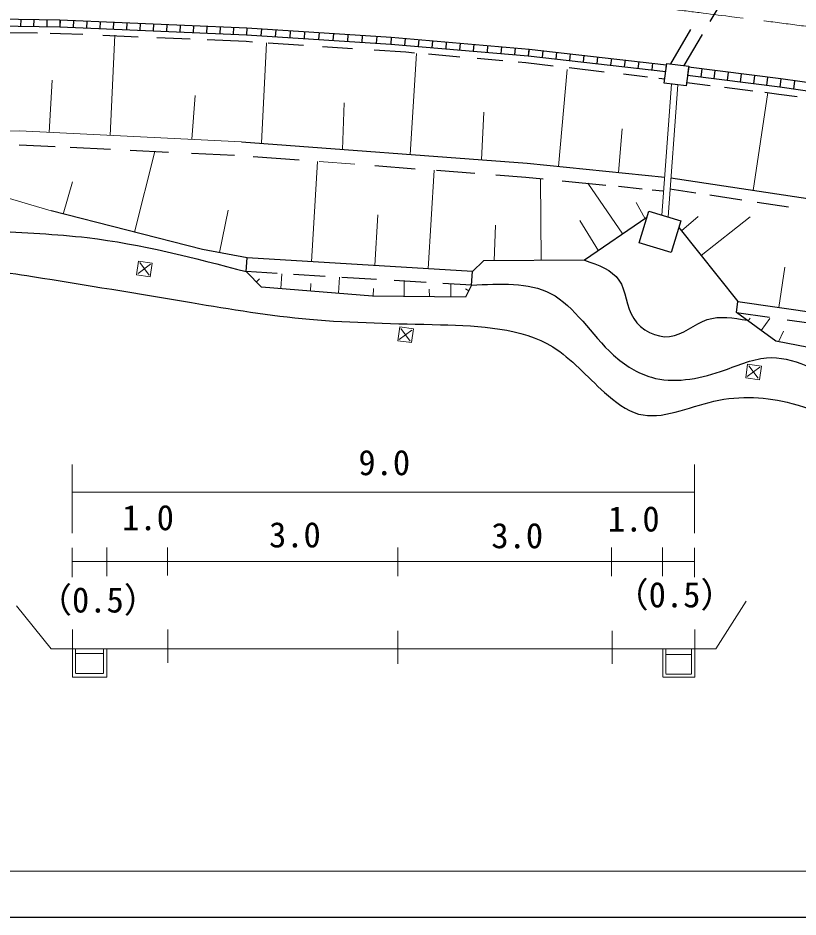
# Model space of a CAD drawing. Units: millimetres, scale not verified. Extents: x -56015503 to -55375503, y -162321055 to -161961055.
# Drawn here: x -55966584 to -55910206, y -162136055 to -162071072 of the extents above; entities that cross this region are included whole.
import ezdxf
from ezdxf.enums import TextEntityAlignment as Align

# ---------------------------------------------------------------- set-up
doc = ezdxf.new("R2010")
doc.units = ezdxf.units.MM
doc.header["$LTSCALE"] = 1000
doc.linetypes.add('CHAIN', pattern=[18.5, 12, -1.5, 3.5, -1.5])
for name, color, linetype, lineweight in [('M-BGD', 7, 'Continuous', 25), ('M-BMK', 2, 'CHAIN', 13), ('M-BMK-ROW', 30, 'Continuous', 13), ('M-STR-HTXT', 7, 'Continuous', 13), ('M-STR-STR3', 7, 'Continuous', 25), ('M-TTL-BAND', 7, 'Continuous', 25)]:
    doc.layers.add(name, color=color, linetype=linetype, lineweight=lineweight)
doc.styles.add('ＭＳ ゴシック', font='')
doc.styles.get('ＭＳ ゴシック').set_extended_font_data('MS Gothic')

msp = doc.modelspace()

# ---------------------------------------------------------------- linework, layer by layer
at = {"layer": 'M-BGD'}
for p, q in [((-55916560, -162071332), (-55915512, -162069547)), ((-55970161, -162071111), (-55963551, -162071216)), ((-55966387, -162071171), (-55966395, -162071671)), ((-55965444, -162071186), (-55965452, -162071686)), ((-55964501, -162071201), (-55964509, -162071701)), ((-55963558, -162071216), (-55963566, -162071716)), ((-55963544, -162071216), (-55963566, -162071716)), ((-55963551, -162071216), (-55950043, -162071796)), ((-55962580, -162071258), (-55962602, -162071757)), ((-55961616, -162071299), (-55961638, -162071798)), ((-55960652, -162071340), (-55960674, -162071840)), ((-55959688, -162071382), (-55959710, -162071881)), ((-55958724, -162071423), (-55958746, -162071923)), ((-55957760, -162071465), (-55957782, -162071964)), ((-55956796, -162071506), (-55956818, -162072006)), ((-55955832, -162071547), (-55955854, -162072047)), ((-55970167, -162071611), (-55963566, -162071716)), ((-55967392, -162072115), (-55965170, -162072154)), ((-55964265, -162072171), (-55963521, -162072184)), ((-55963566, -162071716), (-55950070, -162072295)), ((-55963521, -162072184), (-55961898, -162072254)), ((-55954868, -162071589), (-55954890, -162072088)), ((-55953904, -162071630), (-55953926, -162072130)), ((-55952940, -162071672), (-55952962, -162072171)), ((-55951976, -162071713), (-55951998, -162072213)), ((-55951012, -162071755), (-55951034, -162072254)), ((-55950048, -162071796), (-55950070, -162072295)), ((-55950038, -162071797), (-55950070, -162072295)), ((-55950043, -162071796), (-55939611, -162072469)), ((-55948995, -162071864), (-55949028, -162072363)), ((-55947953, -162071931), (-55947985, -162072430)), ((-55946911, -162071998), (-55946943, -162072497)), ((-55945869, -162072065), (-55945901, -162072564)), ((-55944827, -162072133), (-55944859, -162072632)), ((-55943785, -162072200), (-55943817, -162072699)), ((-55919400, -162074389), (-55917947, -162071916)), ((-55960460, -162072315), (-55957898, -162072425)), ((-55956551, -162072483), (-55954148, -162072586)), ((-55952902, -162072639), (-55950086, -162072760)), ((-55950086, -162072760), (-55949623, -162072791)), ((-55950070, -162072295), (-55939648, -162072968)), ((-55942742, -162072267), (-55942775, -162072766)), ((-55941700, -162072334), (-55941732, -162072833)), ((-55940658, -162072402), (-55940690, -162072900)), ((-55939616, -162072469), (-55939648, -162072968)), ((-55939606, -162072469), (-55939648, -162072968)), ((-55939611, -162072469), (-55929650, -162073315)), ((-55938611, -162072554), (-55938653, -162073052)), ((-55937616, -162072639), (-55937658, -162073137)), ((-55936621, -162072723), (-55936663, -162073221)), ((-55935626, -162072808), (-55935669, -162073306)), ((-55918425, -162074507), (-55917115, -162072276)), ((-55948495, -162072866), (-55945952, -162073035)), ((-55944576, -162073126), (-55942404, -162073270)), ((-55940852, -162073374), (-55938543, -162073527)), ((-55939648, -162072968), (-55929700, -162073813)), ((-55934631, -162072892), (-55934674, -162073390)), ((-55933637, -162072977), (-55933679, -162073475)), ((-55932642, -162073061), (-55932684, -162073559)), ((-55931647, -162073146), (-55931689, -162073644)), ((-55930652, -162073230), (-55930694, -162073728)), ((-55929657, -162073315), (-55929700, -162073813)), ((-55929643, -162073316), (-55929700, -162073813)), ((-55929650, -162073315), (-55919706, -162074450)), ((-55928652, -162073429), (-55928709, -162073926)), ((-55938543, -162073527), (-55937931, -162073581)), ((-55936917, -162073670), (-55934661, -162073870)), ((-55933402, -162073981), (-55931536, -162074146)), ((-55929700, -162073813), (-55919766, -162074946)), ((-55927661, -162073542), (-55927718, -162074039)), ((-55926670, -162073655), (-55926727, -162074152)), ((-55925679, -162073768), (-55925736, -162074265)), ((-55924688, -162073881), (-55924745, -162074378)), ((-55923698, -162073994), (-55923754, -162074491)), ((-55922707, -162074107), (-55922763, -162074604)), ((-55930444, -162074242), (-55929881, -162074292)), ((-55929881, -162074292), (-55927906, -162074523)), ((-55926748, -162074659), (-55924207, -162074956)), ((-55921716, -162074220), (-55921772, -162074717)), ((-55920725, -162074333), (-55920782, -162074830)), ((-55919869, -162075793), (-55919695, -162074354)), ((-55919734, -162074446), (-55919791, -162074943)), ((-55919695, -162074354), (-55918109, -162074546)), ((-55918109, -162074546), (-55918283, -162075985)), ((-55918118, -162074635), (-55918193, -162075230)), ((-55911441, -162075481), (-55918118, -162074635)), ((-55917165, -162074756), (-55917241, -162075351)), ((-55922819, -162075119), (-55921078, -162075323)), ((-55920261, -162075418), (-55919830, -162075469)), ((-55911525, -162076075), (-55918193, -162075230)), ((-55916213, -162074877), (-55916288, -162075472)), ((-55915260, -162074997), (-55915335, -162075592)), ((-55914307, -162075118), (-55914383, -162075713)), ((-55913355, -162075239), (-55913430, -162075834)), ((-55912402, -162075359), (-55912478, -162075955)), ((-55918283, -162075985), (-55919869, -162075793)), ((-55918251, -162075727), (-55916545, -162075943)), ((-55915516, -162076074), (-55913481, -162076331)), ((-55911450, -162075480), (-55911525, -162076075)), ((-55911441, -162075481), (-55911525, -162076075)), ((-55905596, -162076910), (-55911525, -162076075)), ((-55905513, -162076316), (-55911446, -162075481)), ((-55910453, -162075620), (-55910537, -162076214)), ((-55912609, -162076442), (-55911591, -162076571)), ((-55911591, -162076571), (-55910258, -162076759)), ((-55966496, -162080238), (-55963901, -162080364)), ((-55962817, -162080416), (-55959889, -162080558)), ((-55958467, -162080627), (-55955711, -162080760)), ((-55950423, -162080014), (-55929788, -162081578)), ((-55954052, -162080840), (-55950943, -162080990)), ((-55949580, -162081081), (-55946268, -162081332)), ((-55940798, -162081747), (-55937882, -162081968)), ((-55929788, -162081578), (-55919840, -162082569)), ((-55936347, -162082084), (-55933562, -162082295)), ((-55932050, -162082410), (-55929876, -162082574)), ((-55929876, -162082574), (-55928627, -162082699)), ((-55927253, -162082836), (-55924088, -162083151)), ((-55923187, -162083241), (-55921468, -162083412)), ((-55903955, -162084976), (-55919395, -162082659)), ((-55920743, -162083484), (-55919973, -162083561)), ((-55917585, -162083739), (-55919469, -162083456)), ((-55914277, -162084236), (-55916580, -162083890)), ((-55910901, -162084742), (-55913159, -162084403)), ((-55953260, -162087802), (-55964192, -162085023)), ((-55921692, -162087331), (-55920997, -162085034)), ((-55920997, -162085034), (-55918688, -162085732)), ((-55921138, -162085501), (-55925627, -162088579)), ((-55918688, -162085732), (-55919383, -162088030)), ((-55918832, -162086206), (-55914548, -162091564)), ((-55919383, -162088030), (-55921692, -162087331)), ((-55950023, -162088408), (-55953260, -162087802)), ((-55950083, -162089406), (-55950023, -162088408)), ((-55933738, -162089386), (-55950023, -162088408)), ((-55932932, -162088629), (-55933738, -162089386)), ((-55925627, -162088579), (-55932932, -162088629)), ((-55948975, -162090522), (-55950083, -162089406)), ((-55947858, -162089539), (-55950083, -162089406)), ((-55944379, -162089748), (-55946662, -162089611)), ((-55933798, -162090384), (-55933738, -162089386)), ((-55940667, -162089972), (-55943185, -162089820)), ((-55937087, -162090187), (-55939395, -162090048)), ((-55933798, -162090384), (-55935880, -162090259)), ((-55933798, -162090384), (-55934231, -162091243)), ((-55940971, -162091175), (-55948975, -162090522)), ((-55934231, -162091243), (-55940971, -162091175)), ((-55914661, -162092356), (-55914548, -162091564)), ((-55914548, -162091564), (-55901475, -162093443)), ((-55914661, -162092356), (-55912260, -162092701)), ((-55911808, -162094439), (-55914661, -162092356)), ((-55910994, -162092883), (-55908411, -162093254)), ((-55900476, -162096628), (-55911808, -162094439))]:
    msp.add_line(p, q, dxfattribs=at)
at = {"layer": 'M-BGD', "lineweight": 13}
for p, q in [((-55959930, -162079555), (-55959578, -162072322)), ((-55948978, -162080124), (-55948627, -162072859)), ((-55938250, -162080937), (-55937783, -162073641)), ((-55927528, -162081803), (-55926885, -162074788)), ((-55964335, -162079342), (-55964109, -162075563)), ((-55919346, -162075856), (-55920042, -162085323)), ((-55918899, -162075910), (-55919601, -162085456)), ((-55954019, -162079841), (-55953785, -162076681)), ((-55912387, -162076470), (-55913452, -162083550)), ((-55943122, -162080568), (-55943002, -162077197)), ((-55933086, -162081328), (-55932907, -162077886)), ((-55976862, -162079412), (-55966480, -162079238)), ((-55966480, -162079238), (-55950423, -162080014)), ((-55923179, -162082237), (-55922928, -162079090)), ((-55956684, -162080713), (-55958171, -162086554)), ((-55944930, -162081436), (-55945368, -162088687)), ((-55944820, -162081442), (-55942230, -162081638)), ((-55936504, -162082075), (-55936926, -162089194)), ((-55964192, -162085023), (-55971729, -162082775)), ((-55963327, -162085243), (-55962651, -162082916)), ((-55928830, -162082678), (-55928768, -162088600)), ((-55925387, -162083022), (-55922867, -162086687)), ((-55921264, -162085587), (-55921907, -162084421)), ((-55952025, -162088033), (-55951382, -162084972)), ((-55940803, -162088962), (-55940579, -162085302)), ((-55924637, -162087900), (-55925969, -162085706)), ((-55918638, -162086449), (-55917416, -162085410)), ((-55913671, -162085443), (-55917196, -162088252)), ((-55932173, -162088624), (-55932063, -162086036)), ((-55911597, -162091988), (-55911164, -162089081)), ((-55947504, -162089566), (-55947584, -162090636)), ((-55949347, -162090147), (-55949125, -162089932)), ((-55945445, -162090810), (-55945422, -162090271)), ((-55943348, -162089809), (-55943429, -162090974)), ((-55938669, -162090092), (-55938673, -162091198)), ((-55935298, -162090294), (-55935306, -162091232)), ((-55940906, -162091176), (-55940890, -162090625)), ((-55936849, -162091216), (-55936857, -162090679)), ((-55934002, -162090788), (-55934250, -162090648)), ((-55913816, -162092972), (-55913672, -162092780)), ((-55912247, -162092786), (-55912872, -162093662)), ((-55911624, -162094474), (-55911251, -162093712))]:
    msp.add_line(p, q, dxfattribs=at)
at = {"layer": 'M-BGD'}
for points, knots in [([(-55977341, -162086298), (-55975904, -162086274), (-55974467, -162086251), (-55973030, -162086281), (-55972839, -162086285), (-55972648, -162086290), (-55972457, -162086295), (-55972266, -162086300), (-55972075, -162086306), (-55971884, -162086313), (-55970740, -162086353), (-55969596, -162086419), (-55968451, -162086477), (-55966155, -162086594), (-55963851, -162086679), (-55961574, -162086950), (-55957693, -162087410), (-55953888, -162088408), (-55950083, -162089406)], [0, 0, 0, 0, 1, 1, 1, 2, 2, 2, 3, 3, 3, 4, 4, 4, 5, 5, 5, 6, 6, 6, 6]), ([(-55977527, -162088969), (-55976391, -162088955), (-55975255, -162088941), (-55974119, -162088937), (-55973759, -162088935), (-55973399, -162088935), (-55973040, -162088942), (-55972680, -162088949), (-55972320, -162088962), (-55971961, -162088982), (-55969809, -162089098), (-55967671, -162089419), (-55965541, -162089754), (-55961706, -162090356), (-55957894, -162091005), (-55954053, -162091644), (-55951211, -162092118), (-55948353, -162092587), (-55945522, -162092843), (-55942404, -162093126), (-55939318, -162093152), (-55936042, -162093246), (-55933186, -162093328), (-55930184, -162093462), (-55927927, -162094852), (-55926570, -162095688), (-55925482, -162096977), (-55924193, -162098138), (-55923437, -162098819), (-55922610, -162099455), (-55921725, -162099697), (-55920049, -162100153), (-55918160, -162099195), (-55916281, -162098770), (-55914364, -162098336), (-55912457, -162098456), (-55910652, -162098932), (-55908175, -162099585), (-55905889, -162100907), (-55903646, -162102185), (-55903271, -162102399), (-55902897, -162102611), (-55902532, -162102840), (-55902166, -162103070), (-55901810, -162103315), (-55901444, -162103545), (-55901097, -162103762), (-55900742, -162103965), (-55900387, -162104168)], [0, 0, 0, 0, 1, 1, 1, 2, 2, 2, 3, 3, 3, 4, 4, 4, 5, 5, 5, 6, 6, 6, 7, 7, 7, 8, 8, 8, 9, 9, 9, 10, 10, 10, 11, 11, 11, 12, 12, 12, 13, 13, 13, 14, 14, 14, 15, 15, 15, 16, 16, 16, 16]), ([(-55925627, -162088579), (-55924637, -162088934), (-55923646, -162089289), (-55923148, -162090018), (-55922629, -162090776), (-55922645, -162091939), (-55922080, -162092805), (-55921535, -162093641), (-55920449, -162094200), (-55919507, -162094102), (-55918526, -162093999), (-55917701, -162093184), (-55916770, -162092876), (-55915873, -162092578), (-55914876, -162092752), (-55913880, -162092926)], [0, 0, 0, 0, 1, 1, 1, 2, 2, 2, 3, 3, 3, 4, 4, 4, 5, 5, 5, 5]), ([(-55933798, -162090384), (-55931736, -162090270), (-55929675, -162090155), (-55928093, -162090978), (-55926336, -162091892), (-55925171, -162093962), (-55923543, -162095436), (-55922731, -162096172), (-55921802, -162096759), (-55920800, -162097044), (-55919221, -162097492), (-55917458, -162097190), (-55915812, -162096630), (-55914666, -162096240), (-55913577, -162095724), (-55912475, -162095637), (-55910590, -162095487), (-55908668, -162096587), (-55906867, -162097636), (-55904392, -162099077), (-55902145, -162100421), (-55899848, -162101836), (-55898269, -162102809), (-55896666, -162103815), (-55895041, -162104751), (-55894770, -162104907), (-55894498, -162105061), (-55894226, -162105213), (-55893953, -162105366), (-55893680, -162105517), (-55893407, -162105670), (-55893136, -162105823), (-55892866, -162105979), (-55892595, -162106134)], [0, 0, 0, 0, 1, 1, 1, 2, 2, 2, 3, 3, 3, 4, 4, 4, 5, 5, 5, 6, 6, 6, 7, 7, 7, 8, 8, 8, 9, 9, 9, 10, 10, 10, 11, 11, 11, 11])]:
    msp.add_open_spline(points, degree=3, knots=knots, dxfattribs=at)
at = {"layer": 'M-BMK'}
msp.add_open_spline([(-55877638, -162076937), (-55878277, -162076818), (-55878915, -162076698), (-55879554, -162076581), (-55880207, -162076461), (-55880861, -162076343), (-55881514, -162076225), (-55882168, -162076107), (-55882822, -162075991), (-55883476, -162075875), (-55883717, -162075833), (-55883959, -162075791), (-55884201, -162075748), (-55884442, -162075706), (-55884684, -162075664), (-55884926, -162075622), (-55885168, -162075580), (-55885409, -162075538), (-55885651, -162075497), (-55887257, -162075220), (-55888864, -162074947), (-55890471, -162074676), (-55893488, -162074166), (-55896506, -162073659), (-55899528, -162073175), (-55902687, -162072669), (-55905850, -162072187), (-55909020, -162071757), (-55910703, -162071529), (-55912387, -162071315), (-55914072, -162071101), (-55916977, -162070730), (-55919883, -162070357), (-55922793, -162070025), (-55925789, -162069683), (-55928790, -162069385), (-55931794, -162069113), (-55935174, -162068807), (-55938558, -162068534), (-55941944, -162068302), (-55944930, -162068096), (-55947918, -162067922), (-55950907, -162067762), (-55954230, -162067584), (-55957555, -162067423), (-55960881, -162067306), (-55963032, -162067231), (-55965183, -162067175), (-55967334, -162067130), (-55967693, -162067123), (-55968051, -162067116), (-55968410, -162067109), (-55968768, -162067102), (-55969127, -162067096), (-55969486, -162067090), (-55969844, -162067084), (-55970203, -162067078), (-55970561, -162067073), (-55971065, -162067065), (-55971569, -162067058), (-55972073, -162067052), (-55972577, -162067046), (-55973081, -162067040), (-55973585, -162067035), (-55974060, -162067030), (-55974534, -162067024), (-55975009, -162067019)], degree=3, knots=[0, 0, 0, 0, 1, 1, 1, 2, 2, 2, 3, 3, 3, 4, 4, 4, 5, 5, 5, 6, 6, 6, 7, 7, 7, 8, 8, 8, 9, 9, 9, 10, 10, 10, 11, 11, 11, 12, 12, 12, 13, 13, 13, 14, 14, 14, 15, 15, 15, 16, 16, 16, 17, 17, 17, 18, 18, 18, 19, 19, 19, 20, 20, 20, 21, 21, 21, 22, 22, 22, 22], dxfattribs=at)
at = {"layer": 'M-BMK-ROW'}
for p, q in [((-55957872, -162088644), (-55958012, -162089634)), ((-55956995, -162088869), (-55957899, -162089549)), ((-55956882, -162088784), (-55957872, -162088644)), ((-55957787, -162088757), (-55957107, -162089661)), ((-55957022, -162089774), (-55956882, -162088784)), ((-55958012, -162089634), (-55957022, -162089774)), ((-55938996, -162093408), (-55939137, -162094398)), ((-55938119, -162093634), (-55939024, -162094313)), ((-55938006, -162093549), (-55938996, -162093408)), ((-55938911, -162093521), (-55938232, -162094426)), ((-55938147, -162094539), (-55938006, -162093549)), ((-55939137, -162094398), (-55938147, -162094539)), ((-55913846, -162096092), (-55913986, -162097083)), ((-55912856, -162096233), (-55913846, -162096092)), ((-55913761, -162096205), (-55913081, -162097110)), ((-55912996, -162097223), (-55912856, -162096233)), ((-55912968, -162096318), (-55913873, -162096998)), ((-55913986, -162097083), (-55912996, -162097223))]:
    msp.add_line(p, q, dxfattribs=at)
at = {"layer": 'M-STR-HTXT'}
for p, q in [((-55962671, -162103350), (-55962671, -162108308)), ((-55917682, -162103353), (-55917682, -162108308)), ((-55962671, -162105353), (-55917682, -162105353)), ((-55962671, -162109362), (-55962671, -162111480)), ((-55960171, -162109340), (-55960171, -162111430)), ((-55955767, -162109340), (-55955767, -162111361)), ((-55939127, -162109340), (-55939127, -162111430)), ((-55923682, -162109353), (-55923682, -162111430)), ((-55919996, -162109340), (-55919996, -162111430)), ((-55917682, -162109362), (-55917682, -162111480)), ((-55962671, -162110353), (-55917682, -162110353)), ((-55966684, -162113568), (-55964197, -162116664)), ((-55913947, -162113236), (-55916137, -162116664)), ((-55962654, -162115278), (-55962654, -162118722)), ((-55955750, -162115278), (-55955750, -162117672)), ((-55939130, -162115365), (-55939130, -162117752)), ((-55923633, -162115368), (-55923633, -162117755)), ((-55917665, -162115278), (-55917665, -162118722)), ((-55964197, -162116664), (-55916137, -162116664)), ((-55962420, -162116664), (-55962420, -162118407)), ((-55962420, -162117002), (-55960415, -162117002)), ((-55960415, -162116664), (-55960415, -162118435)), ((-55960154, -162116664), (-55960154, -162118716)), ((-55919979, -162116664), (-55919979, -162118703)), ((-55919751, -162116664), (-55919751, -162118463)), ((-55917900, -162116664), (-55917900, -162118479)), ((-55919751, -162117071), (-55917900, -162117071)), ((-55962654, -162118722), (-55960154, -162118722)), ((-55962420, -162118442), (-55960415, -162118442)), ((-55919979, -162118722), (-55917665, -162118722)), ((-55919751, -162118510), (-55917900, -162118510))]:
    msp.add_line(p, q, dxfattribs=at)
at = {"layer": 'M-STR-STR3', "lineweight": 13}
for q in [(-55976280, -162132730), (-55975918, -162132730)]:
    msp.add_line((-55498458, -162132730), q, dxfattribs=at)
at = {"layer": 'M-TTL-BAND'}
msp.add_line((-56015503, -162136055), (-55476503, -162136055), dxfattribs=at)

# ---------------------------------------------------------------- texts
at = {"layer": 'M-STR-HTXT', "style": 'ＭＳ ゴシック'}
for s, p in [('9.0', (-55941981, -162104669)), ('1.0', (-55959053, -162108646)), ('1.0', (-55923947, -162108740)), ('3.0', (-55948439, -162109889)), ('3.0', (-55932370, -162109949)), ('（0.5）', (-55923502, -162114221)), ('（0.5）', (-55965180, -162114596))]:
    msp.add_text(s, height=1833, dxfattribs=at).set_placement(p, align=Align.BOTTOM_LEFT)

doc.saveas('drawing.dxf')
